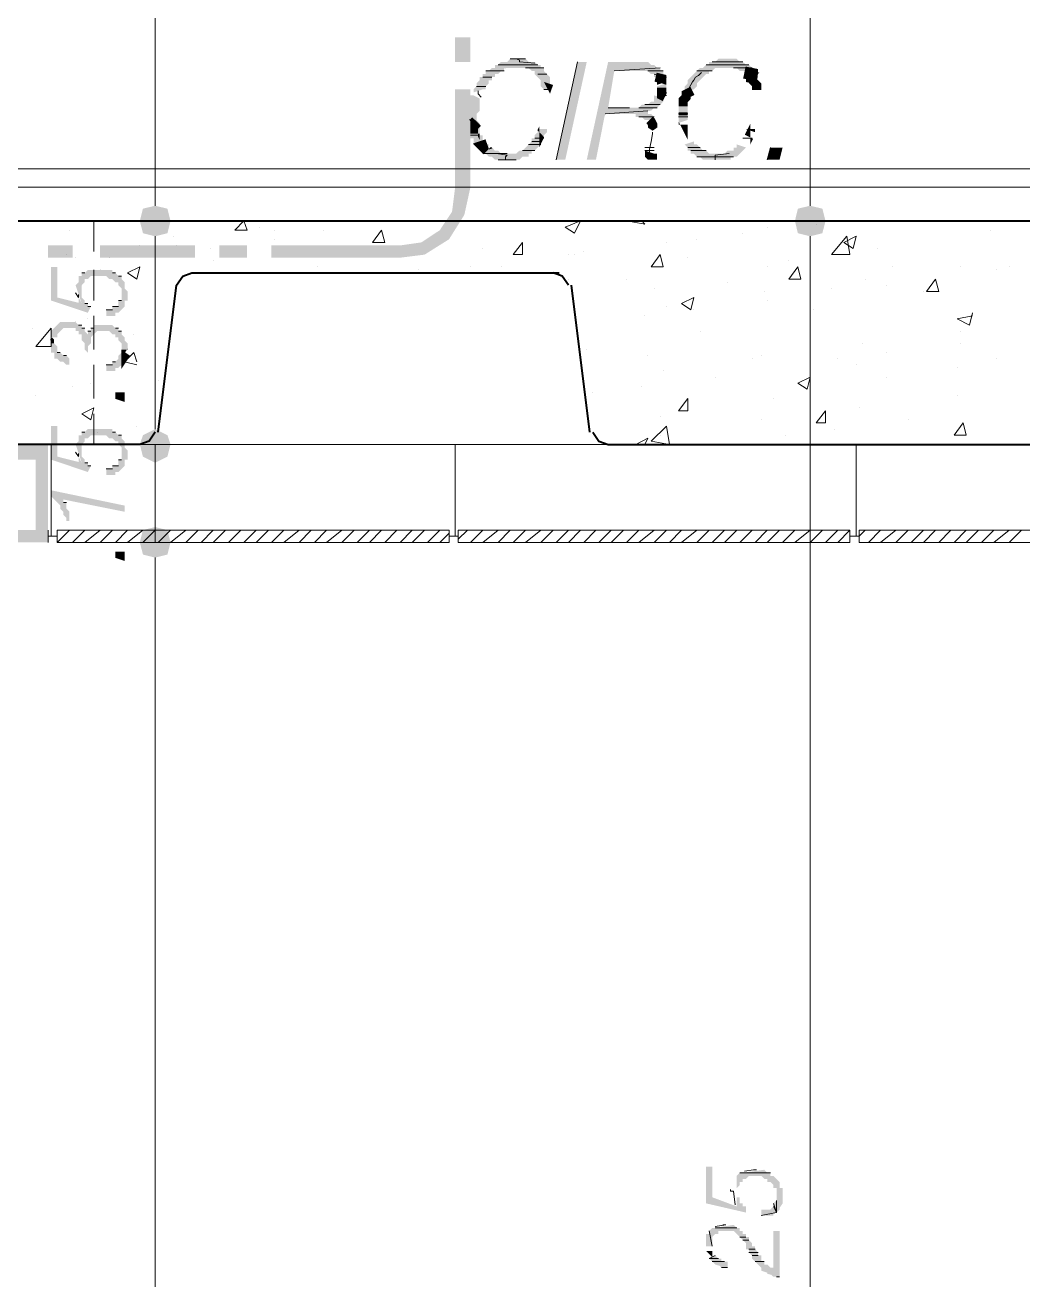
# Model space of a CAD drawing. Header units: millimetres. Extents: x 182 to 575, y -105 to 95.
# Drawn here: x 280.573 to 282.125, y 81.811 to 83.763 of the extents above; entities that cross this region are included whole.
import ezdxf

# ---------------------------------------------------------------- set-up
doc = ezdxf.new("R2010")
doc.units = ezdxf.units.MM
doc.header["$MEASUREMENT"] = 0
doc.layers.add('PDF_Geometry', color=7, linetype='Continuous')
doc.layers.add('PDF_Solid Fills', color=7, linetype='Continuous')

msp = doc.modelspace()

# ---------------------------------------------------------------- hatches: boundary and pattern name
at = {"layer": 'PDF_Solid Fills', "true_color": 0x828282, "transparency": 33554559}
for points in [[(281.2659, 83.7443), (281.2421, 83.7443), (281.2421, 83.7062), (281.2659, 83.7062)], [(281.2659, 83.6634), (281.2421, 83.6634), (281.2421, 83.511), (281.2373, 83.4729), (281.2183, 83.4443), (281.1897, 83.4253), (281.1564, 83.4205), (280.9564, 83.4205), (280.9564, 83.4015), (281.1564, 83.4015), (281.1945, 83.4062), (281.2326, 83.4301), (281.2564, 83.4681), (281.2659, 83.511)], [(280.6469, 83.4015), (280.6469, 83.4205), (280.6088, 83.4205), (280.6088, 83.4015)], [(280.8373, 83.4015), (280.8373, 83.4205), (280.6897, 83.4205), (280.6897, 83.4015)], [(280.9183, 83.4015), (280.9183, 83.4205), (280.8754, 83.4205), (280.8754, 83.4015)]]:
    msp.add_hatch(color=8, dxfattribs=at).paths.add_polyline_path(points)
at = {"layer": 'PDF_Solid Fills', "transparency": 33554559}
for points in [[(281.285, 83.6634), (281.2897, 83.6634), (281.2897, 83.6681), (281.2945, 83.6729), (281.2945, 83.6777), (281.2993, 83.6777), (281.2993, 83.6824), (281.304, 83.6824), (281.304, 83.6872), (281.3088, 83.6872), (281.3135, 83.692), (281.3183, 83.692), (281.3183, 83.6959), (281.3231, 83.6967), (281.3564, 83.6967), (281.3612, 83.692), (281.3659, 83.692), (281.3659, 83.6872), (281.3707, 83.6824), (281.3754, 83.6777), (281.3754, 83.6681), (281.3802, 83.6634), (281.3897, 83.6634), (281.3897, 83.6824), (281.385, 83.6872), (281.3802, 83.692), (281.3802, 83.6967), (281.3754, 83.6967), (281.3754, 83.7015), (281.3707, 83.7015), (281.3659, 83.7062), (281.3564, 83.7062), (281.3516, 83.711), (281.3278, 83.711), (281.3231, 83.7062), (281.3135, 83.7062), (281.3088, 83.7015), (281.304, 83.7015), (281.304, 83.6967), (281.2993, 83.6967), (281.2945, 83.692), (281.2897, 83.692), (281.2897, 83.6872), (281.285, 83.6872), (281.285, 83.6824), (281.2802, 83.6824), (281.2802, 83.6777), (281.2754, 83.6729), (281.2754, 83.6681), (281.2707, 83.6634), (281.2707, 83.6586)], [(281.6516, 83.711), (281.6469, 83.7062), (281.6373, 83.7062), (281.6373, 83.7015), (281.6326, 83.7015), (281.6278, 83.6967), (281.6231, 83.6967), (281.6183, 83.692), (281.604, 83.6777), (281.604, 83.6729), (281.5993, 83.6681), (281.5993, 83.6634), (281.5945, 83.6586), (281.6135, 83.6634), (281.6183, 83.6681), (281.6183, 83.6729), (281.6231, 83.6777), (281.6278, 83.6824), (281.6326, 83.6872), (281.6373, 83.6872), (281.6373, 83.692), (281.6421, 83.692), (281.6469, 83.6967), (281.6802, 83.6967), (281.685, 83.692), (281.6897, 83.692), (281.7088, 83.6872), (281.7088, 83.692), (281.704, 83.6967), (281.6993, 83.7015), (281.6945, 83.7015), (281.6897, 83.7062), (281.685, 83.7062), (281.6802, 83.711)], [(281.7183, 83.6634), (281.7183, 83.6729), (281.7135, 83.6777), (281.6993, 83.6824), (281.6993, 83.6729), (281.704, 83.6681), (281.704, 83.6634)], [(281.2659, 83.6539), (281.2659, 83.6348), (281.2612, 83.6301), (281.2612, 83.611), (281.2659, 83.6062), (281.2659, 83.5872), (281.2707, 83.5872), (281.2707, 83.5777), (281.2754, 83.5777), (281.2754, 83.5729), (281.2802, 83.5681), (281.285, 83.5634), (281.2897, 83.5634), (281.2945, 83.5586), (281.2993, 83.5586), (281.304, 83.5539), (281.3421, 83.5539), (281.3469, 83.5586), (281.3564, 83.5586), (281.3564, 83.5634), (281.3612, 83.5634), (281.3612, 83.5681), (281.3659, 83.5681), (281.3707, 83.5729), (281.3754, 83.5777), (281.3754, 83.5824), (281.3802, 83.5872), (281.3802, 83.592), (281.385, 83.5967), (281.385, 83.6015), (281.3707, 83.6015), (281.3707, 83.5967), (281.3659, 83.592), (281.3659, 83.5872), (281.3612, 83.5872), (281.3612, 83.5824), (281.3564, 83.5777), (281.3516, 83.5729), (281.3469, 83.5681), (281.3421, 83.5681), (281.3373, 83.5634), (281.3135, 83.5634), (281.3088, 83.5681), (281.304, 83.5681), (281.2993, 83.5729), (281.2945, 83.5729), (281.2945, 83.5777), (281.2897, 83.5777), (281.2897, 83.5824), (281.285, 83.5824), (281.285, 83.592), (281.2802, 83.592), (281.2802, 83.611), (281.2754, 83.6158), (281.2754, 83.6253), (281.2802, 83.6301), (281.2802, 83.6491), (281.2707, 83.6539)], [(281.6088, 83.6491), (281.5945, 83.6539), (281.5945, 83.6491), (281.5897, 83.6443), (281.5897, 83.611), (281.604, 83.6158), (281.604, 83.6443)], [(281.6945, 83.6015), (281.7088, 83.5967), (281.7088, 83.6015)], [(281.5993, 83.5777), (281.604, 83.5729), (281.604, 83.5681), (281.6088, 83.5681), (281.6088, 83.5634), (281.6135, 83.5634), (281.6183, 83.5586), (281.6231, 83.5586), (281.6278, 83.5539), (281.6707, 83.5539), (281.6707, 83.5586), (281.6802, 83.5586), (281.685, 83.5634), (281.6897, 83.5681), (281.6945, 83.5729), (281.6802, 83.5777), (281.6802, 83.5729), (281.6754, 83.5729), (281.6754, 83.5681), (281.6659, 83.5681), (281.6612, 83.5634), (281.6373, 83.5634), (281.6326, 83.5681), (281.6278, 83.5681), (281.6231, 83.5729), (281.6183, 83.5777), (281.6135, 83.5777), (281.6135, 83.5824)], [(281.5373, 83.5681), (281.5373, 83.5586), (281.5421, 83.5539), (281.5564, 83.5539), (281.5564, 83.5634), (281.5516, 83.5634)], [(281.7516, 83.5729), (281.7326, 83.5729), (281.7278, 83.5539), (281.7469, 83.5539)], [(280.7564, 83.4396), (280.7754, 83.4348), (280.7945, 83.4396), (280.7993, 83.4586), (280.7945, 83.4777), (280.7754, 83.4824), (280.7564, 83.4777), (280.7516, 83.4586)], [(281.7754, 83.4396), (281.7945, 83.4348), (281.8135, 83.4396), (281.8183, 83.4586), (281.8135, 83.4777), (281.7945, 83.4824), (281.7754, 83.4777), (281.7707, 83.4586)], [(280.6612, 83.3301), (280.6564, 83.3396), (280.6564, 83.3312), (280.6231, 83.3396), (280.6231, 83.3872), (280.6135, 83.3872), (280.6135, 83.3348), (280.6707, 83.3158), (280.6754, 83.3253), (280.6707, 83.3253), (280.6707, 83.3301), (280.6659, 83.3301), (280.6659, 83.3348), (280.6612, 83.3396), (280.6612, 83.3586), (280.6659, 83.3634), (280.6659, 83.3681), (280.6707, 83.3681), (280.6754, 83.3729), (280.6992, 83.3729), (280.704, 83.3681), (280.7088, 83.3681), (280.7135, 83.3634), (280.7183, 83.3634), (280.7183, 83.3586), (280.7231, 83.3539), (280.7231, 83.3348), (280.7183, 83.3348), (280.7183, 83.3253), (280.7088, 83.3253), (280.7088, 83.3205), (280.6992, 83.3205), (280.6992, 83.311), (280.7135, 83.311), (280.7135, 83.3158), (280.7183, 83.3158), (280.7278, 83.3253), (280.7278, 83.3348), (280.7326, 83.3348), (280.7326, 83.3491), (280.7278, 83.3539), (280.7278, 83.3634), (280.7231, 83.3681), (280.7231, 83.3729), (280.7183, 83.3729), (280.7135, 83.3777), (280.7088, 83.3777), (280.7088, 83.3824), (280.6707, 83.3824), (280.6659, 83.3777), (280.6612, 83.3777), (280.6612, 83.3729), (280.6564, 83.3729), (280.6564, 83.3634), (280.6516, 83.3586)], [(280.6326, 83.2396), (280.6373, 83.2348), (280.6421, 83.2348), (280.6421, 83.2443), (280.6373, 83.2491), (280.6326, 83.2491), (280.6278, 83.2539), (280.6231, 83.2539), (280.6231, 83.2634), (280.6183, 83.2681), (280.6135, 83.2681), (280.6135, 83.2539), (280.6183, 83.2539), (280.6183, 83.2443), (280.6231, 83.2443), (280.6278, 83.2396)], [(280.7135, 83.1824), (280.7278, 83.1777), (280.7278, 83.192), (280.7135, 83.192)], [(280.6612, 83.0824), (280.6564, 83.092), (280.6564, 83.0836), (280.6231, 83.092), (280.6231, 83.1396), (280.6135, 83.1396), (280.6135, 83.0872), (280.6707, 83.0681), (280.6754, 83.0777), (280.6707, 83.0777), (280.6707, 83.0824), (280.6659, 83.0824), (280.6659, 83.0872), (280.6612, 83.092), (280.6612, 83.111), (280.6659, 83.1158), (280.6659, 83.1205), (280.6707, 83.1205), (280.6754, 83.1253), (280.6992, 83.1253), (280.704, 83.1205), (280.7088, 83.1205), (280.7135, 83.1158), (280.7183, 83.1158), (280.7183, 83.111), (280.7231, 83.1062), (280.7231, 83.0872), (280.7183, 83.0872), (280.7183, 83.0777), (280.7088, 83.0777), (280.7088, 83.0729), (280.6992, 83.0729), (280.6992, 83.0634), (280.7135, 83.0634), (280.7135, 83.0681), (280.7183, 83.0681), (280.7231, 83.0729), (280.7278, 83.0777), (280.7278, 83.0872), (280.7326, 83.0872), (280.7326, 83.1015), (280.7278, 83.1062), (280.7278, 83.1158), (280.7231, 83.1205), (280.7231, 83.1253), (280.7183, 83.1253), (280.7135, 83.1301), (280.7088, 83.1301), (280.7088, 83.1348), (280.6707, 83.1348), (280.6659, 83.1301), (280.6612, 83.1301), (280.6612, 83.1253), (280.6564, 83.1253), (280.6564, 83.1158), (280.6516, 83.111)], [(280.7564, 83.092), (280.7754, 83.0824), (280.7945, 83.092), (280.7993, 83.111), (280.7945, 83.1253), (280.7754, 83.1348), (280.7564, 83.1253), (280.7516, 83.111)], [(280.2802, 83.0872), (280.5897, 83.0872), (280.5897, 82.9777), (280.4469, 82.9777), (280.4469, 83.011), (280.4278, 83.011), (280.4278, 82.9586), (280.6088, 82.9586), (280.6088, 83.111), (280.2802, 83.111)], [(280.6373, 82.992), (280.6421, 82.992), (280.6421, 83.0062), (280.6373, 83.011), (280.6373, 83.0205), (280.6326, 83.0205), (280.6326, 83.0253), (280.7278, 83.0062), (280.7278, 83.0158), (280.6135, 83.0396), (280.6135, 83.0301), (280.6183, 83.0253), (280.6231, 83.0205), (280.6278, 83.0158), (280.6278, 83.011), (280.6326, 83.0062), (280.6326, 83.0015), (280.6373, 82.9967)], [(280.7945, 82.9777), (280.7754, 82.9824), (280.7564, 82.9777), (280.7516, 82.9586), (280.7564, 82.9396), (280.7754, 82.9348), (280.7945, 82.9396), (280.7993, 82.9586)], [(280.7135, 82.9348), (280.7278, 82.9301), (280.7278, 82.9443), (280.7135, 82.9443)], [(281.6945, 81.8681), (281.6945, 81.8586), (281.6993, 81.8586), (281.6993, 81.8539), (281.704, 81.8491), (281.704, 81.8443), (281.7183, 81.8301), (281.7183, 81.8253), (281.7278, 81.8221), (281.7278, 81.8205), (281.7342, 81.8189), (281.7373, 81.8158), (281.7469, 81.8158), (281.7469, 81.8872), (281.7373, 81.8872), (281.7373, 81.8301), (281.7326, 81.8301), (281.7278, 81.8348), (281.7231, 81.8348), (281.7231, 81.8396), (281.7183, 81.8396), (281.7183, 81.8491), (281.7135, 81.8491), (281.7135, 81.8539), (281.7088, 81.8586), (281.7088, 81.8634), (281.704, 81.8634), (281.704, 81.8681), (281.6993, 81.8729), (281.6993, 81.8777), (281.6945, 81.8777), (281.6945, 81.8824), (281.6897, 81.8824), (281.6897, 81.8872), (281.685, 81.8872), (281.685, 81.892), (281.6802, 81.892), (281.6754, 81.8967), (281.6469, 81.892), (281.6421, 81.892), (281.6373, 81.8872), (281.6373, 81.8824), (281.6326, 81.8824), (281.6326, 81.8634), (281.6421, 81.8634), (281.6421, 81.8777), (281.6469, 81.8824), (281.6516, 81.8824), (281.6516, 81.8872), (281.6754, 81.8872), (281.6802, 81.8824), (281.685, 81.8777), (281.6897, 81.8729)], [(281.6532, 81.8332), (281.6564, 81.8301), (281.6659, 81.8301), (281.6659, 81.8396), (281.6564, 81.8396), (281.6564, 81.8443), (281.6516, 81.8443), (281.6469, 81.8491), (281.6373, 81.8443), (281.6421, 81.8396), (281.6469, 81.8348)]]:
    msp.add_hatch(color=256, dxfattribs=at).paths.add_polyline_path(points)
h = msp.add_hatch(color=256, dxfattribs=at)
h.paths.add_polyline_path([(281.5564, 83.6681), (281.5564, 83.6539), (281.5552, 83.6527), (281.5516, 83.6539), (281.5516, 83.6443), (281.5469, 83.6443), (281.5421, 83.6396), (281.5326, 83.6396), (281.5278, 83.6348), (281.4802, 83.6348), (281.4897, 83.692), (281.5421, 83.692), (281.5469, 83.6872), (281.5516, 83.6872), (281.5516, 83.6824), (281.5707, 83.6824), (281.5659, 83.6872), (281.5659, 83.692), (281.5612, 83.692), (281.5612, 83.6967), (281.5564, 83.6967), (281.5516, 83.7015), (281.5469, 83.7015), (281.5421, 83.7062), (281.4802, 83.7062), (281.4469, 83.5539), (281.4612, 83.5539), (281.4746, 83.6213), (281.4763, 83.6253), (281.5231, 83.6253), (281.5231, 83.6205), (281.5326, 83.6205), (281.5373, 83.6158), (281.5516, 83.6158), (281.5516, 83.6205), (281.5469, 83.6253), (281.5421, 83.6253), (281.5421, 83.6297), (281.5469, 83.6301), (281.551, 83.6342), (281.5564, 83.6348), (281.5659, 83.6443), (281.5659, 83.6491), (281.5707, 83.6539), (281.5707, 83.6729)])
h.paths.add_polyline_path([(281.4469, 83.7062), (281.4326, 83.7062), (281.3992, 83.5539), (281.4135, 83.5539)])
h = msp.add_hatch(color=256, dxfattribs=at)
h.paths.add_polyline_path([(280.7278, 83.2396), (280.7278, 83.2443), (280.7231, 83.2348)])
h.paths.add_polyline_path([(280.7135, 83.2253), (280.7135, 83.2301), (280.7183, 83.2301), (280.7231, 83.2348), (280.7231, 83.2539), (280.7183, 83.2491), (280.7183, 83.2443), (280.7135, 83.2396), (280.7088, 83.2396), (280.7088, 83.2348), (280.6992, 83.2348), (280.6992, 83.2253)])
h.paths.add_polyline_path([(280.7231, 83.2681), (280.7231, 83.2586), (280.7326, 83.2586), (280.7326, 83.2681), (280.7278, 83.2729), (280.7278, 83.2777), (280.7231, 83.2824), (280.7231, 83.2872), (280.7183, 83.2872), (280.7183, 83.292), (280.7135, 83.292), (280.7088, 83.2967), (280.6802, 83.2967), (280.6802, 83.292), (280.6754, 83.292), (280.6754, 83.2872), (280.6707, 83.2872), (280.6707, 83.2824), (280.6659, 83.2872), (280.6659, 83.292), (280.6612, 83.292), (280.6612, 83.2967), (280.6564, 83.2967), (280.6516, 83.3015), (280.6278, 83.3015), (280.6231, 83.2967), (280.6183, 83.292), (280.6135, 83.2872), (280.6135, 83.2777), (280.6231, 83.2777), (280.6231, 83.2824), (280.6326, 83.292), (280.6516, 83.292), (280.6516, 83.2872), (280.6564, 83.2872), (280.6564, 83.2824), (280.6612, 83.2824), (280.6612, 83.2729), (280.6659, 83.2681), (280.6659, 83.2586), (280.6707, 83.2539), (280.6707, 83.2634), (280.6754, 83.2681), (280.6754, 83.2777), (280.6802, 83.2824), (280.685, 83.2872), (280.704, 83.2872), (280.7088, 83.2824), (280.7135, 83.2824), (280.7135, 83.2777), (280.7183, 83.2777), (280.7183, 83.2729)])
h = msp.add_hatch(color=256, dxfattribs=at)
h.paths.add_polyline_path([(281.7183, 81.911), (281.7373, 81.911), (281.7373, 81.9148), (281.7421, 81.9158), (281.7469, 81.9205), (281.7469, 81.9229), (281.7516, 81.9301), (281.7516, 81.9539), (281.7469, 81.9539), (281.7469, 81.9634), (281.7421, 81.9682), (281.7373, 81.9729), (281.7326, 81.9729), (281.7326, 81.9777), (281.7278, 81.9777), (281.7231, 81.9824), (281.6897, 81.9777), (281.685, 81.9777), (281.6802, 81.9729), (281.6802, 81.9539), (281.685, 81.9586), (281.685, 81.9634), (281.6897, 81.9634), (281.6897, 81.9682), (281.6945, 81.9682), (281.6993, 81.9729), (281.7183, 81.9729), (281.7231, 81.9682), (281.7278, 81.9682), (281.7278, 81.9634), (281.7326, 81.9634), (281.7373, 81.9586), (281.7373, 81.9539), (281.7421, 81.9539), (281.7421, 81.9348), (281.7373, 81.9301), (281.7373, 81.9253), (281.7326, 81.9205), (281.7183, 81.9205)])
h.paths.add_polyline_path([(281.685, 81.9396), (281.6802, 81.9396), (281.6802, 81.9253), (281.6421, 81.9396), (281.6421, 81.9872), (281.6326, 81.9872), (281.6326, 81.9301), (281.6945, 81.9158), (281.6945, 81.9253), (281.6897, 81.9253), (281.6897, 81.9301), (281.685, 81.9301)])
h = msp.add_hatch(color=256, dxfattribs=at)
h.paths.add_polyline_path([(281.6754, 81.9586), (281.6754, 81.9396), (281.6754, 81.9586)], flags=0)
h.paths.add_polyline_path([(281.6754, 81.9396), (281.6754, 81.9586), (281.6754, 81.9396)], flags=0)
h.paths.add_polyline_path([(281.6754, 81.9348), (281.6754, 81.9682), (281.6754, 81.9348)], flags=0)
h.paths.add_polyline_path([(281.6754, 81.9682), (281.6754, 81.9348), (281.6754, 81.9682)], flags=0)

# ---------------------------------------------------------------- linework, layer by layer
at = {"layer": 'PDF_Geometry', "lineweight": 13}
for points in [[(281.7945, 83.4824), (281.7945, 83.511), (281.7945, 86.6586), (281.7945, 86.6824)], [(280.7754, 83.4824), (280.7754, 83.511), (280.7754, 86.1586), (280.7754, 86.1824), (280.7754, 86.1586), (280.7754, 86.111)], [(280.4945, 83.5396), (282.4802, 83.5396)], [(280.2802, 83.511), (283.3421, 83.511)], [(280.6278, 83.4586), (280.5802, 83.4586)], [(280.6802, 83.411), (280.6802, 83.4586), (280.6564, 83.4586)], [(280.8707, 83.4586), (280.685, 83.4586), (280.9659, 83.4586)], [(280.7754, 83.4348), (280.7754, 83.411), (280.7754, 83.1586), (280.7754, 83.1348), (280.7754, 83.1586), (280.7754, 83.211)], [(281.7945, 80.2348), (281.7945, 80.2586), (281.7945, 83.411), (281.7945, 83.4348)], [(280.6612, 83.3777), (280.6659, 83.3777), (280.6612, 83.3777)], [(280.6802, 83.3348), (280.6802, 83.3824)], [(280.7135, 83.3777), (280.7088, 83.3777), (280.7135, 83.3777)], [(280.7231, 83.3729), (280.7183, 83.3729), (280.7231, 83.3729)], [(280.6516, 83.3467), (280.6564, 83.3396), (280.6564, 83.3443)], [(280.6707, 83.3301), (280.6659, 83.3301), (280.6707, 83.3301)], [(280.7183, 83.3348), (280.7231, 83.3348), (280.7183, 83.3348)], [(280.6754, 83.3253), (280.6707, 83.3253), (280.6754, 83.3253)], [(280.6802, 83.2586), (280.6802, 83.311)], [(280.6992, 83.3205), (280.7088, 83.3205), (280.6992, 83.3205)], [(280.7088, 83.3253), (280.7183, 83.3253), (280.7088, 83.3253)], [(280.6612, 83.2967), (280.6564, 83.2967), (280.6612, 83.2967)], [(280.6659, 83.292), (280.6612, 83.292), (280.6659, 83.292)], [(280.6754, 83.292), (280.6802, 83.292), (280.6754, 83.292)], [(280.7183, 83.292), (280.7135, 83.292), (280.7183, 83.292)], [(280.6707, 83.2872), (280.6754, 83.2872), (280.6707, 83.2872)], [(280.7231, 83.2872), (280.7183, 83.2872), (280.7231, 83.2872)], [(280.6278, 83.2539), (280.6231, 83.2539), (280.6278, 83.2539)], [(280.6373, 83.2491), (280.6326, 83.2491), (280.6373, 83.2491)], [(280.6802, 83.1824), (280.6802, 83.2348)], [(280.6992, 83.2348), (280.7088, 83.2348), (280.6992, 83.2348)], [(280.7088, 83.2396), (280.7135, 83.2396), (280.7088, 83.2396)], [(280.7278, 83.1777), (280.7135, 83.1824), (280.7278, 83.1777)], [(280.6564, 83.111), (280.6802, 83.111), (280.6802, 83.1586)], [(280.6612, 83.1301), (280.6659, 83.1301), (280.6612, 83.1301)], [(280.7135, 83.1301), (280.7088, 83.1301), (280.7135, 83.1301)], [(280.7231, 83.1253), (280.7183, 83.1253), (280.7231, 83.1253)], [(280.5802, 83.111), (280.6278, 83.111)], [(280.6135, 82.9681), (280.6135, 83.111)], [(280.6516, 83.0991), (280.6564, 83.092), (280.6564, 83.0967)], [(280.704, 83.111), (293.1516, 83.111)], [(280.7754, 82.9586), (280.7754, 83.111)], [(281.2421, 82.9681), (281.2421, 83.111)], [(281.8659, 82.9681), (281.8659, 83.111)], [(280.6707, 83.0824), (280.6659, 83.0824), (280.6707, 83.0824)], [(280.6754, 83.0777), (280.6707, 83.0777), (280.6754, 83.0777)], [(280.7088, 83.0777), (280.7183, 83.0777), (280.7088, 83.0777)], [(280.7183, 83.0872), (280.7231, 83.0872), (280.7183, 83.0872)], [(280.6992, 83.0729), (280.7088, 83.0729), (280.6992, 83.0729)], [(280.6373, 83.0205), (280.6326, 83.0205), (280.6373, 83.0205)], [(280.6088, 82.9586), (280.6088, 82.9777)], [(280.6421, 82.9777), (280.6231, 82.9586), (280.6231, 82.9777)], [(280.6469, 82.9586), (280.6659, 82.9777)], [(280.6659, 82.9586), (280.6897, 82.9777)], [(280.6897, 82.9586), (280.7088, 82.9777)], [(280.7135, 82.9586), (280.7326, 82.9777)], [(280.7326, 82.9586), (280.7564, 82.9777)], [(280.7564, 82.9586), (280.7754, 82.9777)], [(280.7802, 82.9586), (280.7993, 82.9777)], [(280.7993, 82.9586), (280.8231, 82.9777)], [(280.8231, 82.9586), (280.8421, 82.9777)], [(280.8469, 82.9586), (280.8659, 82.9777)], [(280.8659, 82.9586), (280.885, 82.9777)], [(280.8897, 82.9586), (280.9088, 82.9777)], [(280.9135, 82.9586), (280.9326, 82.9777)], [(280.9326, 82.9586), (280.9516, 82.9777)], [(280.9564, 82.9586), (280.9754, 82.9777)], [(280.9754, 82.9586), (280.9992, 82.9777)], [(280.9992, 82.9586), (281.0183, 82.9777)], [(281.0231, 82.9586), (281.0421, 82.9777)], [(281.0421, 82.9586), (281.0659, 82.9777)], [(281.0659, 82.9586), (281.085, 82.9777)], [(281.0897, 82.9586), (281.1088, 82.9777)], [(281.1088, 82.9586), (281.1278, 82.9777)], [(281.1326, 82.9586), (281.1516, 82.9777)], [(281.1564, 82.9586), (281.1754, 82.9777)], [(281.1754, 82.9586), (281.1945, 82.9777)], [(281.1993, 82.9586), (281.2183, 82.9777)], [(281.2326, 82.9586), (281.2326, 82.9777)], [(281.2469, 82.9586), (281.2469, 82.9777)], [(281.2469, 82.9634), (281.2612, 82.9777)], [(281.2659, 82.9586), (281.285, 82.9777)], [(281.285, 82.9586), (281.3088, 82.9777)], [(281.3088, 82.9586), (281.3278, 82.9777)], [(281.3326, 82.9586), (281.3516, 82.9777)], [(281.3516, 82.9586), (281.3754, 82.9777)], [(281.3754, 82.9586), (281.3945, 82.9777)], [(281.3992, 82.9586), (281.4183, 82.9777)], [(281.4183, 82.9586), (281.4373, 82.9777)], [(281.4421, 82.9586), (281.4612, 82.9777)], [(281.4659, 82.9586), (281.485, 82.9777)], [(281.485, 82.9586), (281.504, 82.9777)], [(281.5088, 82.9586), (281.5278, 82.9777)], [(281.5278, 82.9586), (281.5516, 82.9777)], [(281.5516, 82.9586), (281.5707, 82.9777)], [(281.5754, 82.9586), (281.5945, 82.9777)], [(281.5945, 82.9586), (281.6183, 82.9777)], [(281.6183, 82.9586), (281.6373, 82.9777)], [(281.6421, 82.9586), (281.6612, 82.9777)], [(281.6612, 82.9586), (281.6802, 82.9777)], [(281.685, 82.9586), (281.704, 82.9777)], [(281.7088, 82.9586), (281.7278, 82.9777)], [(281.7278, 82.9586), (281.7469, 82.9777)], [(281.7516, 82.9586), (281.7707, 82.9777)], [(281.7707, 82.9586), (281.7945, 82.9777)], [(281.7945, 82.9586), (281.8135, 82.9777)], [(281.8183, 82.9586), (281.8373, 82.9777)], [(281.8564, 82.9586), (281.8564, 82.9777), (281.8373, 82.9586)], [(281.8802, 82.9777), (281.8707, 82.9681), (281.8564, 82.9681)], [(281.8707, 82.9586), (281.8707, 82.9777)], [(281.885, 82.9586), (281.904, 82.9777)], [(281.904, 82.9586), (281.9278, 82.9777)], [(281.9278, 82.9586), (281.9469, 82.9777)], [(281.9516, 82.9586), (281.9707, 82.9777)], [(281.9707, 82.9586), (281.9897, 82.9777)], [(281.9945, 82.9586), (282.0135, 82.9777)], [(282.0183, 82.9586), (282.0373, 82.9777)], [(282.0373, 82.9586), (282.0564, 82.9777)], [(282.0612, 82.9586), (282.0802, 82.9777)], [(282.0802, 82.9586), (282.104, 82.9777)], [(282.104, 82.9586), (282.1231, 82.9777)], [(280.6088, 82.9681), (280.6231, 82.9681)], [(281.2183, 82.9586), (281.2326, 82.9729)], [(281.2326, 82.9681), (281.2469, 82.9681)], [(280.7278, 82.9301), (280.7135, 82.9348), (280.7278, 82.9301)], [(280.7754, 80.2348), (280.7754, 80.2586), (280.7754, 82.911), (280.7754, 82.9348), (280.7754, 82.911), (280.7754, 82.8586)], [(281.7112, 81.9824), (281.7064, 81.9824), (281.7064, 81.9824), (281.6921, 81.9801)], [(281.685, 81.9777), (281.7326, 81.9777), (281.685, 81.9777)], [(281.7278, 81.9777), (281.6897, 81.9777), (281.7278, 81.9777)], [(281.6707, 81.9515), (281.6707, 81.9491), (281.6754, 81.9491), (281.6754, 81.9491), (281.6754, 81.9491), (281.6778, 81.9277)], [(281.6588, 81.8967), (281.6635, 81.8967), (281.6635, 81.8967), (281.6469, 81.8943)], [(281.6802, 81.892), (281.6469, 81.892), (281.6802, 81.892)], [(281.685, 81.8777), (281.6945, 81.8777), (281.685, 81.8777)], [(281.6897, 81.8729), (281.6993, 81.8729), (281.6897, 81.8729)], [(281.6469, 81.8491), (281.6373, 81.8443), (281.6469, 81.8491)], [(281.6516, 81.8443), (281.6373, 81.8443), (281.6516, 81.8443)], [(281.6373, 81.8443), (281.6516, 81.8443), (281.6373, 81.8443)], [(281.7088, 81.8586), (281.6993, 81.8586), (281.7088, 81.8586)], [(281.6993, 81.8539), (281.7135, 81.8539), (281.6993, 81.8539)], [(281.704, 81.8491), (281.7135, 81.8491), (281.704, 81.8491)], [(281.6421, 81.8396), (281.6612, 81.8396), (281.6421, 81.8396)], [(281.7088, 81.8396), (281.7231, 81.8396), (281.7088, 81.8396)], [(281.7231, 81.8396), (281.7088, 81.8396), (281.7231, 81.8396)]]:
    msp.add_lwpolyline(points, dxfattribs=at)
at = {"layer": 'PDF_Geometry', "lineweight": 20}
for points in [[(281.3088, 83.7015), (281.3707, 83.7015), (281.3088, 83.7015)], [(281.3707, 83.7015), (281.3088, 83.7015), (281.3707, 83.7015)], [(281.3088, 83.7015), (281.3659, 83.7015), (281.3088, 83.7015)], [(281.3278, 83.711), (281.3516, 83.711), (281.3278, 83.711)], [(281.3278, 83.711), (281.3516, 83.711), (281.3278, 83.711)], [(281.3469, 83.711), (281.3326, 83.711), (281.3469, 83.711)], [(281.3397, 83.711), (281.3373, 83.711), (281.3373, 83.711), (281.3421, 83.7086), (281.3421, 83.7062), (281.3421, 83.7062), (281.3659, 83.7039)], [(281.3992, 83.5539), (281.4326, 83.7062), (281.3992, 83.5539)], [(281.3992, 83.5539), (281.4326, 83.7062), (281.3992, 83.5539)], [(281.6326, 83.7015), (281.6993, 83.7015), (281.6326, 83.7015)], [(281.6993, 83.7015), (281.6326, 83.7015), (281.6993, 83.7015)], [(281.6945, 83.7015), (281.6326, 83.7015), (281.6945, 83.7015)], [(281.6326, 83.7015), (281.6945, 83.7015), (281.6326, 83.7015)], [(281.6421, 83.7062), (281.6897, 83.7062), (281.6421, 83.7062)], [(281.685, 83.7062), (281.6469, 83.7062), (281.685, 83.7062)], [(281.285, 83.6824), (281.2993, 83.6824), (281.285, 83.6824)], [(281.3135, 83.692), (281.2897, 83.692), (281.3135, 83.692)], [(281.2945, 83.692), (281.3183, 83.692), (281.2945, 83.692)], [(281.385, 83.6872), (281.3707, 83.6872), (281.385, 83.6872)], [(281.5421, 83.692), (281.5659, 83.692), (281.5421, 83.692)], [(281.5421, 83.692), (281.5659, 83.692), (281.5421, 83.692)], [(281.6254, 83.6896), (281.6207, 83.6848), (281.6159, 83.6824), (281.6135, 83.6777), (281.6112, 83.6753), (281.6088, 83.6705), (281.6064, 83.6658), (281.5969, 83.661)], [(281.6183, 83.692), (281.6421, 83.692), (281.6183, 83.692)], [(281.704, 83.6967), (281.6754, 83.6967), (281.704, 83.6967)], [(281.704, 83.6967), (281.6754, 83.6967), (281.704, 83.6967)], [(281.6945, 83.6872), (281.7088, 83.6872), (281.6945, 83.6872)], [(281.6945, 83.6872), (281.7088, 83.6872), (281.6945, 83.6872)], [(281.2754, 83.6681), (281.2897, 83.6681), (281.2754, 83.6681)], [(281.2754, 83.6681), (281.2897, 83.6681), (281.2754, 83.6681)], [(281.3802, 83.6634), (281.3897, 83.6634), (281.3802, 83.6634)], [(281.3802, 83.6634), (281.3897, 83.6634), (281.3802, 83.6634)], [(281.3897, 83.6634), (281.3802, 83.6634), (281.3897, 83.6634)], [(281.704, 83.6634), (281.7183, 83.6634), (281.704, 83.6634)], [(281.7183, 83.6634), (281.704, 83.6634), (281.7183, 83.6634)], [(281.704, 83.6634), (281.7183, 83.6634), (281.704, 83.6634)], [(281.7183, 83.6634), (281.704, 83.6634), (281.7183, 83.6634)], [(281.5707, 83.6586), (281.5564, 83.6586), (281.5707, 83.6586)], [(281.5707, 83.6586), (281.5564, 83.6586), (281.5707, 83.6586)], [(281.5564, 83.6539), (281.5707, 83.6539), (281.5564, 83.6539)], [(281.4802, 83.6348), (281.5135, 83.6348), (281.4802, 83.6348)], [(281.4802, 83.6348), (281.5135, 83.6348), (281.4802, 83.6348)], [(281.5564, 83.6348), (281.5278, 83.6348), (281.5564, 83.6348)], [(281.5564, 83.6348), (281.5278, 83.6348), (281.5564, 83.6348)], [(281.5326, 83.6205), (281.5516, 83.6205), (281.5326, 83.6205)], [(281.5373, 83.6396), (281.5612, 83.6396), (281.5373, 83.6396)], [(281.5897, 83.6253), (281.604, 83.6253), (281.5897, 83.6253)], [(281.604, 83.6205), (281.5897, 83.6205), (281.604, 83.6205)], [(281.2802, 83.592), (281.2659, 83.592), (281.2802, 83.592)], [(281.3754, 83.5824), (281.3612, 83.5824), (281.3754, 83.5824)], [(281.3659, 83.5872), (281.3802, 83.5872), (281.3659, 83.5872)], [(281.6897, 83.5872), (281.704, 83.5872), (281.6897, 83.5872)], [(281.6897, 83.5872), (281.704, 83.5872), (281.6897, 83.5872)], [(281.3231, 83.5634), (281.285, 83.5634), (281.3231, 83.5634)], [(281.3231, 83.5634), (281.285, 83.5634), (281.3231, 83.5634)], [(281.3064, 83.5634), (281.3231, 83.561), (281.3207, 83.5586), (281.3207, 83.5586), (281.3207, 83.5562), (281.3207, 83.5539), (281.3207, 83.5539), (281.3207, 83.5539)], [(281.3469, 83.5681), (281.3659, 83.5681), (281.3469, 83.5681)], [(281.3564, 83.5777), (281.3754, 83.5777), (281.3564, 83.5777)], [(281.5516, 83.5729), (281.5373, 83.5729), (281.5516, 83.5729)], [(281.5516, 83.5729), (281.5373, 83.5729), (281.5516, 83.5729)], [(281.5373, 83.5681), (281.5516, 83.5681), (281.5373, 83.5681)], [(281.5373, 83.5681), (281.5516, 83.5681), (281.5373, 83.5681)], [(281.6231, 83.5729), (281.604, 83.5729), (281.6231, 83.5729)], [(281.6231, 83.5729), (281.604, 83.5729), (281.6231, 83.5729)], [(281.6326, 83.5681), (281.6088, 83.5681), (281.6326, 83.5681)], [(281.6326, 83.5681), (281.6088, 83.5681), (281.6326, 83.5681)], [(281.6683, 83.5634), (281.6469, 83.561), (281.6469, 83.5586), (281.6469, 83.5562), (281.6469, 83.5539), (281.6469, 83.5539), (281.6469, 83.5539), (281.6469, 83.5539)], [(281.7278, 83.5539), (281.7326, 83.5729), (281.7278, 83.5539)], [(281.7278, 83.5539), (281.7326, 83.5729), (281.7278, 83.5539)], [(281.3373, 83.5539), (281.3088, 83.5539), (281.3373, 83.5539)], [(281.3088, 83.5539), (281.3373, 83.5539), (281.3088, 83.5539)], [(281.6183, 83.5586), (281.6754, 83.5586), (281.6183, 83.5586)], [(281.6754, 83.5586), (281.6231, 83.5586), (281.6754, 83.5586)], [(281.6231, 83.5586), (281.6754, 83.5586), (281.6231, 83.5586)]]:
    msp.add_lwpolyline(points, dxfattribs=at)
for points in [[(281.7135, 83.6801, 0.019, 0.019, 0), (281.704, 83.6824, 0.019, 0.019, 0), (281.704, 83.6872, 0.019, 0.019, 0), (281.6921, 83.6896, 0.019, 0.019, 0), (281.704, 83.6872, 0.019, 0.019, 0), (281.704, 83.6824, 0.019, 0.019, 0)], [(281.5635, 83.6705, 0.0143, 0.0143, 0), (281.5635, 83.6753, 0.0143, 0.0143, 0), (281.5635, 83.6801, 0.0143, 0.0143, 0), (281.554, 83.6824, 0.0143, 0.0143, 0), (281.5635, 83.6801, 0.0143, 0.0143, 0), (281.5635, 83.6753, 0.0143, 0.0143, 0)], [(281.5493, 83.6039, 0.0143, 0.0143, 0), (281.5493, 83.6086, 0.0143, 0.0143, 0), (281.5469, 83.6134, 0.0143, 0.0143, 0), (281.5445, 83.6158, 0.0143, 0.0143, 0), (281.5469, 83.6134, 0.0143, 0.0143, 0), (281.5493, 83.6086, 0.0143, 0.0143, 0), (281.5493, 83.6039, 0, 0, 0), (281.5493, 83.5991, 0, 0, 0), (281.5421, 83.5967, 0, 0, 0), (281.5493, 83.5991, 0, 0, 0)], [(281.5969, 83.5801, 0, 0, 0), (281.604, 83.5848, 0, 0, 0), (281.6016, 83.5896, 0, 0, 0), (281.5993, 83.5943, 0, 0, 0), (281.5969, 83.5991, 0.0143, 0.0143, 0), (281.5969, 83.6039, 0.0143, 0.0143, 0), (281.5969, 83.6086, 0, 0, 0), (281.5969, 83.6134, 0, 0, 0), (281.5969, 83.6086, 0.0143, 0.0143, 0), (281.5969, 83.6039, 0.0143, 0.0143, 0), (281.5969, 83.5991, 0, 0, 0), (281.5993, 83.5943, 0, 0, 0), (281.6016, 83.5896, 0, 0, 0), (281.604, 83.5848, 0, 0, 0)], [(281.6969, 83.5753, 0, 0, 0), (281.6921, 83.5777, 0, 0, 0), (281.6921, 83.5824, 0, 0, 0), (281.6969, 83.5848, 0, 0, 0), (281.6993, 83.5896, 0.0143, 0.0143, 0), (281.7016, 83.5943, 0, 0, 0), (281.7016, 83.5991, 0, 0, 0), (281.7016, 83.5943, 0.0143, 0.0143, 0), (281.6993, 83.5896, 0, 0, 0), (281.6969, 83.5848, 0, 0, 0), (281.6921, 83.5824, 0, 0, 0), (281.6921, 83.5777, 0, 0, 0)]]:
    msp.add_lwpolyline(points, format="xyseb", close=True, dxfattribs=at)
for points in [[(281.3516, 83.6967), (281.3802, 83.6967), (281.3516, 83.6967)], [(281.3516, 83.6967), (281.3802, 83.6967), (281.3516, 83.6967)], [(281.5612, 83.6967), (281.4897, 83.692), (281.5612, 83.6967)], [(281.5612, 83.6967), (281.4897, 83.692), (281.5612, 83.6967)], [(281.5516, 83.6872), (281.5707, 83.6824), (281.5516, 83.6872)], [(281.5516, 83.6872), (281.5707, 83.6824), (281.5516, 83.6872)], [(281.2826, 83.6515), (281.2778, 83.6562), (281.2778, 83.661), (281.2778, 83.6562)], [(281.5421, 83.6301), (281.4754, 83.6253), (281.5421, 83.6301)], [(281.5421, 83.6301), (281.4754, 83.6253), (281.5421, 83.6301)], [(281.5278, 83.6205), (281.5516, 83.6205), (281.5278, 83.6205)], [(281.5445, 83.5658), (281.5445, 83.5705), (281.5469, 83.5824), (281.5493, 83.5943), (281.5493, 83.5967), (281.5493, 83.5943), (281.5469, 83.5824), (281.5445, 83.5705)]]:
    msp.add_lwpolyline(points, close=True, dxfattribs=at)
for points in [[(281.3921, 83.6634, 0.0143, 0.0143, 0), (281.385, 83.6658, 0, 0, 0), (281.3826, 83.6705, 0, 0, 0), (281.3826, 83.6753, 0, 0, 0), (281.3826, 83.6801, 0, 0, 0)], [(281.6016, 83.6515, 0.0143, 0.0143, 0), (281.6016, 83.6562, 0.0143, 0.0143, 0), (281.6112, 83.661, 0.0143, 0.0143, 0), (281.6016, 83.6562, 0.0143, 0.0143, 0), (281.6016, 83.6515, 0.0143, 0.0143, 0), (281.5993, 83.6491, 0.0143, 0.0143, 0), (281.5969, 83.6467, 0.0143, 0.0143, 0), (281.5969, 83.642, 0.0143, 0.0143, 0), (281.5969, 83.6372, 0, 0, 0), (281.5969, 83.6324, 0, 0, 0), (281.5969, 83.6277, 0.0143, 0.0143, 0), (281.5969, 83.6229, 0, 0, 0), (281.5969, 83.6181, 0, 0, 0), (281.5969, 83.6134, 0, 0, 0)], [(281.2754, 83.6134, 0.019, 0.019, 0), (281.2707, 83.6086, 0.0143, 0.0143, 0), (281.2707, 83.6039, 0, 0, 0), (281.2731, 83.5991, 0.0143, 0.0143, 0), (281.2731, 83.5943, 0, 0, 0), (281.2731, 83.5896, 0, 0, 0), (281.2778, 83.5872, 0, 0, 0), (281.2778, 83.5824, 0, 0, 0), (281.2802, 83.5801, 0, 0, 0), (281.2731, 83.5777, 0, 0, 0)], [(281.3707, 83.5991, 0, 0, 0), (281.3754, 83.5943, 0.0143, 0.0143, 0), (281.3731, 83.5896, 0, 0, 0), (281.3731, 83.5848, 0, 0, 0), (281.3683, 83.5824, 0, 0, 0), (281.3683, 83.5777, 0, 0, 0), (281.3731, 83.5753, 0, 0, 0)]]:
    msp.add_lwpolyline(points, format="xyseb", dxfattribs=at)
for points, const_width in [([(281.5635, 83.6658), (281.5635, 83.6634), (281.5635, 83.6586), (281.5635, 83.6539), (281.5683, 83.6515)], 0.0143), ([(281.2921, 83.5777), (281.285, 83.5753), (281.2873, 83.5729), (281.2921, 83.5681)], 0.0168)]:
    msp.add_lwpolyline(points, dxfattribs=dict(at, const_width=const_width))
at = {"layer": 'PDF_Geometry', "color": 8, "lineweight": 0, "true_color": 0x828282}
msp.add_lwpolyline([(281.2659, 83.511), (281.2421, 83.511)], dxfattribs=at)
at = {"layer": 'PDF_Geometry', "lineweight": 40}
for points in [[(280.7754, 83.1301), (280.7659, 83.1158), (280.7516, 83.111), (280.6802, 83.111), (280.304, 83.111), (280.304, 83.4586), (280.6802, 83.4586), (293.404, 83.4586), (293.404, 83.111), (292.9516, 83.111), (292.9373, 83.1158), (292.9278, 83.1301), (292.8945, 83.3586), (292.885, 83.3729), (292.8707, 83.3777), (292.3088, 83.3777), (292.2945, 83.3729), (292.285, 83.3586)], [(280.7802, 83.1301), (280.8088, 83.3586), (280.8183, 83.3729), (280.8326, 83.3777), (280.8421, 83.3777), (281.3945, 83.3777)], [(281.4183, 83.3586), (281.4088, 83.3729), (281.3945, 83.3777), (281.404, 83.3777)], [(281.4183, 83.3681), (281.4183, 83.3681)], [(281.4516, 83.1301), (281.4231, 83.3586)], [(281.4564, 83.1301), (281.4659, 83.1158), (281.4802, 83.111), (292.2278, 83.111), (292.2421, 83.1158), (292.2516, 83.1301), (292.2802, 83.3586)], [(280.6802, 83.311), (280.6802, 83.311)]]:
    msp.add_lwpolyline(points, dxfattribs=at)
at = {"layer": 'PDF_Geometry', "lineweight": 13}
for points in [[(281.885, 83.4586), (280.7564, 83.4586)], [(280.685, 83.111), (280.8564, 83.111)], [(280.6231, 82.9777), (281.2326, 82.9777), (281.2326, 82.9586), (280.6231, 82.9586)], [(281.8564, 82.9777), (281.2469, 82.9777), (281.2469, 82.9586), (281.8564, 82.9586)], [(281.8707, 82.9777), (282.4802, 82.9777), (282.4802, 82.9586), (281.8707, 82.9586)], [(280.685, 82.9586), (280.8754, 82.9586)], [(281.7373, 81.9301), (281.7421, 81.9158), (281.7373, 81.9301)], [(281.7373, 81.9253), (281.7421, 81.9158), (281.7373, 81.9253)], [(281.7421, 81.9348), (281.7421, 81.9158), (281.7421, 81.9348)], [(281.7421, 81.9158), (281.7183, 81.911), (281.7421, 81.9158)], [(281.6373, 81.8872), (281.6421, 81.8634), (281.6373, 81.8872)], [(281.6564, 81.8301), (281.6659, 81.8301), (281.6564, 81.8301)], [(281.7421, 81.8158), (281.7469, 81.8158), (281.7421, 81.8158)]]:
    msp.add_lwpolyline(points, close=True, dxfattribs=at)
at = {"layer": 'PDF_Geometry', "lineweight": 0}
for points in [[(280.9135, 83.4586), (280.9183, 83.4443), (280.8993, 83.4443)], [(281.4373, 83.4586), (281.4278, 83.4396), (281.4135, 83.4491)], [(281.1278, 83.4443), (281.1326, 83.4253), (281.1135, 83.4253)], [(281.3469, 83.4253), (281.3469, 83.4062), (281.3326, 83.4062)], [(281.8564, 83.4062), (281.8278, 83.4062), (281.8516, 83.4348)], [(281.8659, 83.4348), (281.8612, 83.4158), (281.8469, 83.4253)], [(281.5612, 83.4062), (281.5659, 83.3872), (281.5469, 83.3872)], [(280.7516, 83.3872), (280.7469, 83.3681), (280.7326, 83.3777)], [(281.7754, 83.3872), (281.7802, 83.3681), (281.7612, 83.3681)], [(281.9897, 83.3681), (281.9945, 83.3491), (281.9754, 83.3491)], [(281.6135, 83.3396), (281.6088, 83.3205), (281.5945, 83.3301)], [(280.6135, 83.2634), (280.5897, 83.2634), (280.6135, 83.292)], [(281.7945, 83.2158), (281.7897, 83.1967), (281.7754, 83.2062)], [(281.604, 83.1824), (281.604, 83.1634), (281.5897, 83.1634)], [(280.6802, 83.1681), (280.6754, 83.1491), (280.6612, 83.1586)], [(281.8183, 83.1634), (281.8183, 83.1443), (281.804, 83.1443)], [(281.5754, 83.111), (281.5469, 83.1158), (281.5707, 83.1396)], [(282.0326, 83.1443), (282.0373, 83.1253), (282.0183, 83.1253)]]:
    msp.add_lwpolyline(points, close=True, dxfattribs=at)
for points in [[(280.9373, 83.4491), (280.9373, 83.4491)], [(281.0135, 83.4586), (281.0135, 83.4586)], [(281.5088, 83.4586), (281.5088, 83.4586)], [(281.5088, 83.4586), (281.5373, 83.4539), (281.5326, 83.4586)], [(281.7278, 83.4491), (281.7278, 83.4491)], [(281.804, 83.4539), (281.804, 83.4539)], [(280.6421, 83.4443), (280.6421, 83.4443)], [(280.804, 83.4348), (280.804, 83.4348)], [(280.9612, 83.4443), (280.9612, 83.4443)], [(280.9612, 83.4301), (280.9612, 83.4301)], [(281.0373, 83.4443), (281.0373, 83.4443)], [(281.1231, 83.4253), (281.1231, 83.4253)], [(281.5707, 83.4253), (281.5707, 83.4253)], [(281.6183, 83.4301), (281.6183, 83.4301)], [(281.6897, 83.4396), (281.6897, 83.4396)], [(282.0754, 83.4443), (282.0754, 83.4443)], [(280.6373, 83.4062), (280.6373, 83.4062)], [(280.7516, 83.4205), (280.7516, 83.4205)], [(280.8088, 83.4205), (280.8088, 83.4205)], [(280.8612, 83.4158), (280.8612, 83.4158)], [(281.285, 83.4158), (281.285, 83.4158)], [(281.4183, 83.4062), (281.4183, 83.4062)], [(281.4278, 83.4062), (281.4278, 83.4062)], [(281.4421, 83.411), (281.4421, 83.411)], [(281.8992, 83.4158), (281.8992, 83.4158)], [(280.6516, 83.4015), (280.6516, 83.4015)], [(280.704, 83.4015), (280.704, 83.4015)], [(280.8659, 83.3967), (280.8659, 83.3967)], [(281.0278, 83.3872), (281.0278, 83.3872)], [(281.2659, 83.3872), (281.2659, 83.3872)], [(281.3135, 83.3872), (281.3135, 83.3872)], [(281.604, 83.4015), (281.604, 83.4015)], [(281.7278, 83.3872), (281.7278, 83.3872)], [(281.7612, 83.3967), (281.7612, 83.3967)], [(281.9231, 83.3872), (281.9231, 83.3872)], [(282.0278, 83.3872), (282.0278, 83.3872)], [(282.104, 83.3872), (282.104, 83.3872)], [(280.6897, 83.3824), (280.6897, 83.3824)], [(281.185, 83.3824), (281.185, 83.3824)], [(281.5088, 83.3681), (281.5088, 83.3681)], [(281.8802, 83.3681), (281.8802, 83.3681)], [(281.9897, 83.3681), (281.9897, 83.3681)], [(282.085, 83.3824), (282.085, 83.3824)], [(281.5516, 83.3539), (281.5516, 83.3539)], [(281.6659, 83.3634), (281.6659, 83.3634)], [(281.7231, 83.3491), (281.7231, 83.3491)], [(281.8278, 83.3539), (281.8278, 83.3539)], [(281.9135, 83.3586), (281.9135, 83.3586)], [(281.9707, 83.3491), (281.9707, 83.3491)], [(281.985, 83.3491), (281.985, 83.3491)], [(281.7278, 83.3348), (281.7278, 83.3348)], [(281.5373, 83.311), (281.5373, 83.311)], [(281.5707, 83.3253), (281.5707, 83.3253)], [(281.6135, 83.3205), (281.6135, 83.3205)], [(281.7992, 83.3205), (281.7992, 83.3205)], [(282.0469, 83.3158), (282.0421, 83.2967), (282.0231, 83.3062), (282.0469, 83.311)], [(280.585, 83.292), (280.585, 83.292)], [(280.6516, 83.3015), (280.6516, 83.3015)], [(280.6707, 83.3062), (280.6707, 83.3062)], [(280.7421, 83.2824), (280.7421, 83.2824)], [(281.6231, 83.2872), (281.6231, 83.2872)], [(282.0278, 83.2872), (282.0278, 83.2872)], [(280.7469, 83.2348), (280.7278, 83.2396), (280.7421, 83.2539), (280.7469, 83.2396)], [(281.4469, 83.2586), (281.4469, 83.2586)], [(281.8754, 83.2681), (281.8754, 83.2681)], [(281.9135, 83.2539), (281.9135, 83.2539)], [(282.0278, 83.2681), (282.0278, 83.2681)], [(281.5421, 83.2491), (281.5421, 83.2491)], [(281.704, 83.2443), (281.704, 83.2443)], [(281.7183, 83.2491), (281.7183, 83.2491)], [(281.8373, 83.2443), (281.8373, 83.2443)], [(281.8659, 83.2348), (281.8659, 83.2348)], [(282.0231, 83.2301), (282.0231, 83.2301)], [(282.085, 83.2443), (282.085, 83.2443)], [(280.7802, 83.211), (280.7802, 83.211)], [(281.5659, 83.2253), (281.5659, 83.2253)], [(281.6469, 83.2158), (281.6469, 83.2158)], [(281.9135, 83.2158), (281.9135, 83.2158)], [(280.6469, 83.2015), (280.6469, 83.2015)], [(280.6754, 83.2062), (280.6754, 83.2062)], [(281.4564, 83.192), (281.4564, 83.192)], [(281.5326, 83.2015), (281.5326, 83.2015)], [(280.5897, 83.1872), (280.5897, 83.1872)], [(281.7373, 83.1824), (281.7373, 83.1824)], [(282.0231, 83.1872), (282.0231, 83.1872)], [(281.5612, 83.1539), (281.5612, 83.1539)], [(281.8707, 83.1681), (281.8707, 83.1681)], [(280.7469, 83.1396), (280.7469, 83.1396)], [(281.7183, 83.1491), (281.7183, 83.1491)], [(281.8326, 83.1348), (281.8326, 83.1348)], [(281.9469, 83.1491), (281.9469, 83.1491)], [(280.685, 83.1301), (280.685, 83.1301)], [(281.5231, 83.111), (281.5421, 83.1205), (281.5373, 83.111)], [(281.5612, 83.1253), (281.5612, 83.1253)], [(281.7564, 83.1253), (281.7564, 83.1253)], [(281.5231, 83.111), (281.5231, 83.111)]]:
    msp.add_lwpolyline(points, dxfattribs=at)
at = {"layer": 'PDF_Geometry', "lineweight": 13}
for points, const_width in [([(280.6159, 83.2681), (280.6159, 83.2729), (280.6135, 83.2753)], 0.00476), ([(280.7326, 83.2515), (280.7278, 83.2443), (280.7278, 83.2586)], 0.00952)]:
    msp.add_lwpolyline(points, dxfattribs=dict(at, const_width=const_width))
msp.add_lwpolyline([(281.6373, 81.8634, 0, 0, 0), (281.6373, 81.861, 0, 0, 0), (281.6373, 81.8562, 0.0101, 0.0101, 0), (281.6373, 81.8515, 0, 0, 0), (281.6421, 81.8467, 0, 0, 0)], format="xyseb", dxfattribs=at)

doc.saveas('drawing.dxf')
